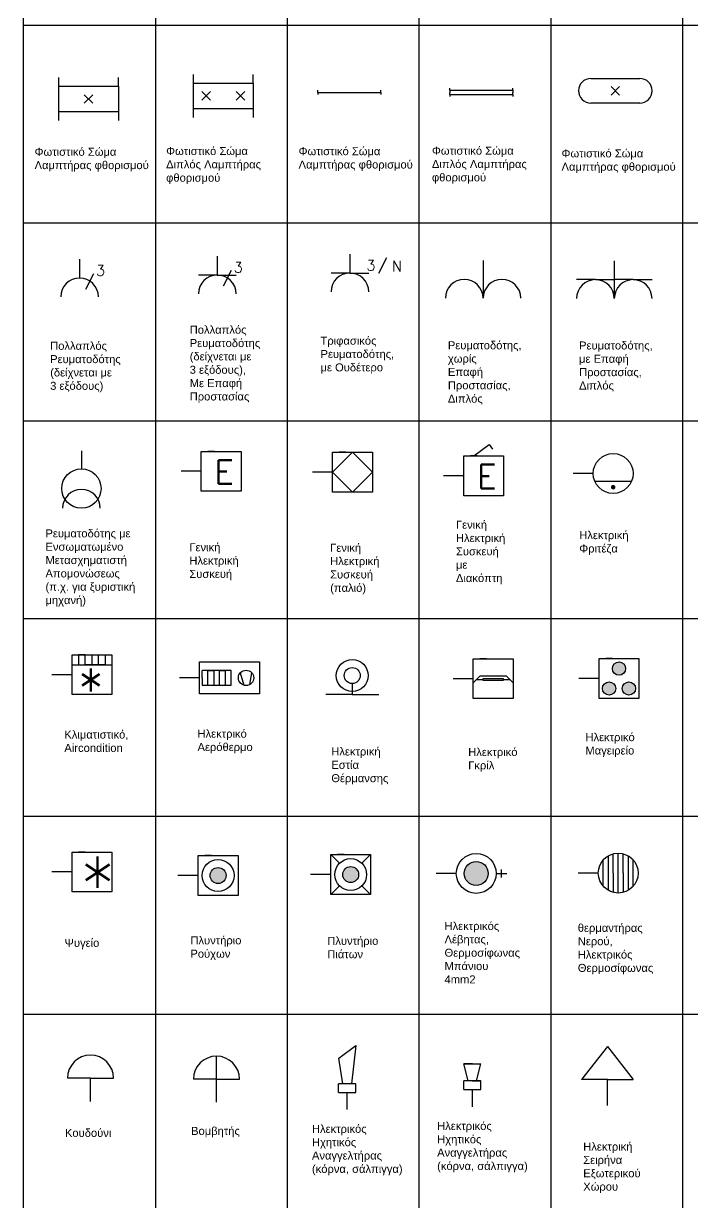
# Model space of a CAD drawing. Header units: millimetres. Extents: x 3223 to 6476, y 1066 to 2142.
# Drawn here: x 3225.16 to 3228.33, y 1074.81 to 1080.39 of the extents above; entities that cross this region are included whole.
import ezdxf

# ---------------------------------------------------------------- set-up
doc = ezdxf.new("R2010")
doc.units = ezdxf.units.MM
doc.layers.add('συμβολα', color=254, linetype='Continuous')
doc.styles.add('Romans', font='Romans.shx')
doc.styles.get("Standard").update_dxf_attribs({"font": 'arial.ttf'})
doc.styles.add('TXT', font='romans.shx')

msp = doc.modelspace()

# ---------------------------------------------------------------- hatches: boundary and pattern name
at = {"layer": 'συμβολα'}
for points in [[(3227.9458, 1078.1969, 1), (3227.9673, 1078.1969, 1)], [(3226.1209, 1076.3564, 1), (3226.0453, 1076.3564, 1)], [(3226.7498, 1076.3609, 1), (3226.6742, 1076.3609, 1)], [(3227.3641, 1076.3662, 1), (3227.2507, 1076.3662, 1)]]:
    msp.add_hatch(color=256, dxfattribs=at).paths.add_polyline_path(points)
h = msp.add_hatch(color=256, dxfattribs=at)
h.paths.add_polyline_path([(3228.0159, 1077.3373, 1), (3227.9529, 1077.3373, 1)])
h.paths.add_polyline_path([(3228.0631, 1077.2428, 1), (3228.0001, 1077.2428, 1)])
h.paths.add_polyline_path([(3227.9056, 1077.2428, 1), (3227.9686, 1077.2428, 1)])

# ---------------------------------------------------------------- linework, layer by layer
at = {"layer": 'συμβολα', "ltscale": 0.3}
for p, q in [((3225.1607, 1066.3248), (3225.1607, 1083.1998)), ((3226.8823, 1079.284), (3226.844, 1079.21)), ((3227.34, 1079.2714), (3227.34, 1079.0925)), ((3227.9621, 1079.2704), (3227.9621, 1079.0916)), ((3225.4921, 1079.2089), (3225.4539, 1079.1349)), ((3226.1451, 1079.2235), (3226.1069, 1079.1496)), ((3226.7204, 1078.3633), (3226.6259, 1078.2688)), ((3226.8149, 1078.2688), (3226.7204, 1078.3633)), ((3226.6259, 1078.2688), (3226.7204, 1078.1743)), ((3226.7204, 1078.1743), (3226.8149, 1078.2688)), ((3227.8696, 1078.225), (3228.0439, 1078.2258)), ((3227.9807, 1076.2734), (3227.9807, 1076.4624)), ((3227.289, 1075.4642), (3227.2483, 1075.4642)), ((3227.2483, 1075.4642), (3227.289, 1075.4642)), ((3227.2686, 1075.3828), (3227.2483, 1075.4642)), ((3227.289, 1075.4642), (3227.3297, 1075.4642)), ((3227.3093, 1075.3828), (3227.3297, 1075.4642)), ((3227.289, 1075.3828), (3227.2483, 1075.3828)), ((3227.289, 1075.3828), (3227.3297, 1075.3828))]:
    msp.add_line(p, q, dxfattribs=at)
at = {"layer": 'συμβολα', "ltscale": 2}
for p, q in [((3225.7857, 1082.2623), (3225.7857, 1076.6373)), ((3226.4107, 1082.2623), (3226.4107, 1075.6998)), ((3227.0357, 1082.2623), (3227.0357, 1076.6373)), ((3227.6607, 1082.2623), (3227.6607, 1076.6373)), ((3228.2857, 1082.2623), (3228.2857, 1076.6373)), ((3225.1607, 1080.3873), (3232.0357, 1080.3873)), ((3225.1607, 1079.4498), (3232.0357, 1079.4498)), ((3225.1607, 1078.5123), (3232.0357, 1078.5123)), ((3225.1607, 1077.5748), (3232.0357, 1077.5748)), ((3225.1607, 1076.6373), (3225.7857, 1076.6373)), ((3225.7857, 1076.6373), (3226.4107, 1076.6373)), ((3225.7857, 1076.6373), (3225.7857, 1075.6998)), ((3226.4107, 1076.6373), (3227.0357, 1076.6373)), ((3227.0357, 1076.6373), (3227.6607, 1076.6373)), ((3227.0357, 1076.6373), (3227.0357, 1075.6998)), ((3227.6607, 1076.6373), (3228.2857, 1076.6373)), ((3227.6607, 1076.6373), (3227.6607, 1075.6998)), ((3228.2857, 1076.6373), (3228.9107, 1076.6373)), ((3228.2857, 1076.6373), (3228.2857, 1075.6998)), ((3225.1607, 1075.6998), (3225.7857, 1075.6998)), ((3225.1607, 1075.6998), (3232.0357, 1075.6998)), ((3225.7857, 1075.6998), (3225.7857, 1071.0123)), ((3226.4107, 1075.6998), (3226.4107, 1071.0123)), ((3227.0357, 1075.6998), (3227.0357, 1066.3248)), ((3227.6607, 1075.6998), (3227.6607, 1066.3248)), ((3228.2857, 1075.6998), (3228.2857, 1066.3248))]:
    msp.add_line(p, q, dxfattribs=at)
at = {"layer": 'συμβολα'}
for p, q in [((3225.3264, 1080.139), (3225.3264, 1079.9355)), ((3225.6113, 1080.0983), (3225.6113, 1080.139)), ((3225.9652, 1080.1534), (3225.9652, 1079.9498)), ((3226.2501, 1080.1127), (3226.2501, 1080.1534)), ((3225.3264, 1080.0983), (3225.6113, 1080.0983)), ((3225.6113, 1080.0983), (3225.6113, 1079.9355)), ((3225.9652, 1080.1127), (3226.2501, 1080.1127)), ((3226.2501, 1080.1127), (3226.2501, 1079.9498)), ((3227.1814, 1080.0788), (3227.1814, 1080.0888)), ((3227.4814, 1080.0788), (3227.4814, 1080.0888)), ((3227.8507, 1080.1342), (3228.0832, 1080.1342)), ((3227.9873, 1080.0557), (3227.9466, 1080.0964)), ((3227.9466, 1080.0557), (3227.9873, 1080.0964)), ((3225.4892, 1080.0169), (3225.4485, 1080.0576)), ((3225.4485, 1080.0169), (3225.4892, 1080.0576)), ((3226.0466, 1080.0313), (3226.0059, 1080.072)), ((3226.0059, 1080.0313), (3226.0466, 1080.072)), ((3226.2094, 1080.0313), (3226.1687, 1080.072)), ((3226.1687, 1080.0313), (3226.2094, 1080.072)), ((3226.5556, 1080.0686), (3226.5556, 1080.0786)), ((3226.5556, 1080.0686), (3226.7556, 1080.0686)), ((3226.5556, 1080.0686), (3226.5556, 1080.0586)), ((3226.7556, 1080.0686), (3226.8556, 1080.0686)), ((3226.8556, 1080.0686), (3226.8556, 1080.0786)), ((3226.8556, 1080.0686), (3226.8556, 1080.0586)), ((3227.1814, 1080.0788), (3227.3814, 1080.0788)), ((3227.1814, 1080.0788), (3227.1814, 1080.0688)), ((3227.1814, 1080.0588), (3227.1814, 1080.0688)), ((3227.1814, 1080.0588), (3227.3814, 1080.0588)), ((3227.1814, 1080.0588), (3227.1814, 1080.0488)), ((3227.3814, 1080.0788), (3227.4814, 1080.0788)), ((3227.3814, 1080.0588), (3227.4814, 1080.0588)), ((3227.4814, 1080.0788), (3227.4814, 1080.0688)), ((3227.4814, 1080.0588), (3227.4814, 1080.0688)), ((3227.4814, 1080.0588), (3227.4814, 1080.0488)), ((3225.6113, 1079.9762), (3225.3264, 1079.9762)), ((3226.2501, 1079.9906), (3225.9652, 1079.9906)), ((3228.0832, 1080.0179), (3227.8507, 1080.0179)), ((3226.7085, 1079.3019), (3226.7085, 1079.2124)), ((3225.4265, 1079.2776), (3225.4265, 1079.1882)), ((3226.0795, 1079.2923), (3226.0795, 1079.2029)), ((3226.0795, 1079.2029), (3225.9901, 1079.2029)), ((3226.0795, 1079.2029), (3226.1689, 1079.2029)), ((3226.7085, 1079.2124), (3226.6191, 1079.2124)), ((3226.7085, 1079.2124), (3226.798, 1079.2124)), ((3227.8726, 1079.181), (3227.7832, 1079.181)), ((3227.8726, 1079.181), (3227.9621, 1079.181)), ((3228.0515, 1079.181), (3227.9621, 1079.181)), ((3228.0515, 1079.181), (3228.1409, 1079.181)), ((3225.4349, 1078.3695), (3225.4349, 1078.2839)), ((3226.0035, 1078.367), (3226.1925, 1078.367)), ((3226.0035, 1078.178), (3226.0035, 1078.367)), ((3226.0665, 1078.367), (3226.035, 1078.367)), ((3226.1295, 1078.367), (3226.161, 1078.367)), ((3226.1925, 1078.367), (3226.1925, 1078.178)), ((3226.6259, 1078.3633), (3226.8149, 1078.3633)), ((3226.6259, 1078.1743), (3226.6259, 1078.3633)), ((3226.6889, 1078.3633), (3226.6574, 1078.3633)), ((3226.7519, 1078.3633), (3226.7834, 1078.3633)), ((3226.8149, 1078.3633), (3226.8149, 1078.1743)), ((3227.2956, 1078.3453), (3227.3686, 1078.3999)), ((3227.3686, 1078.3999), (3227.3849, 1078.3781)), ((3226.0035, 1078.2725), (3226.0035, 1078.3197)), ((3226.6259, 1078.2688), (3226.6259, 1078.3161)), ((3227.2484, 1078.3453), (3227.4374, 1078.3453)), ((3227.2484, 1078.1563), (3227.2484, 1078.3453)), ((3227.2484, 1078.2508), (3227.2484, 1078.298)), ((3227.3114, 1078.3453), (3227.2799, 1078.3453)), ((3227.3744, 1078.3453), (3227.4059, 1078.3453)), ((3227.4374, 1078.3453), (3227.4374, 1078.1563)), ((3226.0035, 1078.2725), (3225.9079, 1078.2725)), ((3226.0035, 1078.2725), (3226.0035, 1078.2725)), ((3226.6259, 1078.2688), (3226.5303, 1078.2688)), ((3226.6259, 1078.2688), (3226.6259, 1078.2688)), ((3227.2484, 1078.2508), (3227.1528, 1078.2508)), ((3227.2484, 1078.2508), (3227.2484, 1078.2508)), ((3227.8621, 1078.262), (3227.7665, 1078.262)), ((3227.8621, 1078.262), (3227.8621, 1078.262)), ((3226.1925, 1078.178), (3226.0035, 1078.178)), ((3226.8149, 1078.1743), (3226.6259, 1078.1743)), ((3227.4374, 1078.1563), (3227.2484, 1078.1563)), ((3225.3904, 1077.4027), (3225.5794, 1077.4027)), ((3225.3904, 1077.2137), (3225.3904, 1077.4027)), ((3225.4534, 1077.4027), (3225.4219, 1077.4027)), ((3225.4219, 1077.4027), (3225.4219, 1077.3554)), ((3225.4534, 1077.3554), (3225.4534, 1077.4027)), ((3225.4849, 1077.4027), (3225.4849, 1077.3554)), ((3225.5164, 1077.3554), (3225.5164, 1077.4027)), ((3225.5164, 1077.4027), (3225.5479, 1077.4027)), ((3225.5479, 1077.4027), (3225.5479, 1077.3554)), ((3225.5794, 1077.4027), (3225.5794, 1077.2137)), ((3225.3904, 1077.3082), (3225.3904, 1077.3554)), ((3225.3904, 1077.3554), (3225.5794, 1077.3554)), ((3225.5479, 1077.3554), (3225.4534, 1077.3554)), ((3225.4849, 1077.3554), (3225.5164, 1077.3554)), ((3225.9943, 1077.37), (3226.2796, 1077.37)), ((3225.9943, 1077.2172), (3225.9943, 1077.37)), ((3226.2796, 1077.37), (3226.2796, 1077.2172)), ((3227.2932, 1077.3838), (3227.4822, 1077.3838)), ((3227.2932, 1077.1948), (3227.2932, 1077.3838)), ((3227.3562, 1077.3838), (3227.3247, 1077.3838)), ((3227.4192, 1077.3838), (3227.4507, 1077.3838)), ((3227.4822, 1077.3838), (3227.4822, 1077.1948)), ((3227.8899, 1077.3846), (3228.0789, 1077.3846)), ((3227.8899, 1077.1956), (3227.8899, 1077.3846)), ((3227.9529, 1077.3846), (3227.9214, 1077.3846)), ((3228.0159, 1077.3846), (3228.0474, 1077.3846)), ((3228.0789, 1077.3846), (3228.0789, 1077.1956)), ((3225.3904, 1077.3082), (3225.2948, 1077.3082)), ((3225.3904, 1077.3082), (3225.3904, 1077.3082)), ((3225.9943, 1077.2936), (3225.8995, 1077.2936)), ((3226.0076, 1077.2933), (3226.0076, 1077.3276)), ((3226.1446, 1077.3276), (3226.0076, 1077.3276)), ((3226.0076, 1077.2933), (3226.0076, 1077.2933)), ((3226.0076, 1077.2933), (3226.0076, 1077.2591)), ((3226.035, 1077.2591), (3226.035, 1077.3276)), ((3226.035, 1077.3276), (3226.0624, 1077.3276)), ((3226.0624, 1077.3276), (3226.0624, 1077.2591)), ((3226.0898, 1077.2591), (3226.0898, 1077.3276)), ((3226.0898, 1077.3276), (3226.1172, 1077.3276)), ((3226.1172, 1077.3276), (3226.1172, 1077.2591)), ((3226.1446, 1077.2591), (3226.1446, 1077.3276)), ((3226.1885, 1077.3174), (3226.2051, 1077.2585)), ((3226.2418, 1077.3189), (3226.2318, 1077.2606)), ((3227.2932, 1077.2893), (3227.1976, 1077.2893)), ((3227.2932, 1077.2893), (3227.2932, 1077.3365)), ((3227.2932, 1077.2704), (3227.3243, 1077.3016)), ((3227.2932, 1077.2893), (3227.2932, 1077.2893)), ((3227.451, 1077.3016), (3227.3243, 1077.3016)), ((3227.4822, 1077.2704), (3227.451, 1077.3016)), ((3227.8899, 1077.2901), (3227.7943, 1077.2901)), ((3227.8899, 1077.2901), (3227.8899, 1077.3373)), ((3227.8899, 1077.2901), (3227.8899, 1077.2901)), ((3226.0076, 1077.2591), (3226.1446, 1077.2591)), ((3226.0076, 1077.2591), (3226.035, 1077.2591)), ((3226.0624, 1077.2591), (3226.0898, 1077.2591)), ((3226.7194, 1077.2665), (3226.7194, 1077.2287)), ((3227.3088, 1077.286), (3227.3395, 1077.286)), ((3227.435, 1077.286), (3227.4666, 1077.286)), ((3225.5794, 1077.2137), (3225.3904, 1077.2137)), ((3226.2796, 1077.2172), (3225.9943, 1077.2172)), ((3226.7194, 1077.2137), (3226.5934, 1077.2137)), ((3226.7194, 1077.2287), (3226.7194, 1077.2137)), ((3226.7194, 1077.2137), (3226.8454, 1077.2137)), ((3227.4822, 1077.1948), (3227.2932, 1077.1948)), ((3227.4822, 1077.1948), (3227.2932, 1077.1948)), ((3228.0789, 1077.1956), (3227.8899, 1077.1956)), ((3225.3904, 1076.4677), (3225.5794, 1076.4677)), ((3225.3904, 1076.2787), (3225.3904, 1076.4677)), ((3225.4534, 1076.4677), (3225.4219, 1076.4677)), ((3225.5164, 1076.4677), (3225.5479, 1076.4677)), ((3225.5794, 1076.4677), (3225.5794, 1076.2787)), ((3225.9886, 1076.4509), (3226.1776, 1076.4509)), ((3225.9886, 1076.2619), (3225.9886, 1076.4509)), ((3226.0516, 1076.4509), (3226.0201, 1076.4509)), ((3226.1146, 1076.4509), (3226.1461, 1076.4509)), ((3226.1776, 1076.4509), (3226.1776, 1076.2619)), ((3226.6175, 1076.4554), (3226.8065, 1076.4554)), ((3226.6175, 1076.2664), (3226.6175, 1076.4554)), ((3226.6175, 1076.4554), (3226.6586, 1076.4144)), ((3226.6805, 1076.4554), (3226.649, 1076.4554)), ((3226.7435, 1076.4554), (3226.775, 1076.4554)), ((3226.8065, 1076.4554), (3226.7655, 1076.4144)), ((3226.8065, 1076.4554), (3226.8065, 1076.2664)), ((3225.3904, 1076.3732), (3225.3904, 1076.4204)), ((3225.9886, 1076.3564), (3225.9886, 1076.4037)), ((3226.6175, 1076.3609), (3226.6175, 1076.4082)), ((3225.3904, 1076.3732), (3225.2948, 1076.3732)), ((3225.3904, 1076.3732), (3225.3904, 1076.3732)), ((3225.9886, 1076.3564), (3225.893, 1076.3564)), ((3225.9886, 1076.3564), (3225.9886, 1076.3564)), ((3226.6175, 1076.3609), (3226.522, 1076.3609)), ((3226.6175, 1076.3609), (3226.6175, 1076.3609)), ((3227.2129, 1076.3662), (3227.1173, 1076.3662)), ((3227.2129, 1076.3662), (3227.2129, 1076.3662)), ((3227.4019, 1076.3662), (3227.4523, 1076.3662)), ((3227.4271, 1076.3662), (3227.4271, 1076.3854)), ((3227.4271, 1076.347), (3227.4271, 1076.3662)), ((3227.8862, 1076.3679), (3227.7906, 1076.3679)), ((3227.8862, 1076.3679), (3227.8862, 1076.3679)), ((3226.6175, 1076.2664), (3226.6586, 1076.3074)), ((3226.8065, 1076.2664), (3226.7655, 1076.3074)), ((3225.5794, 1076.2787), (3225.3904, 1076.2787)), ((3226.1776, 1076.2619), (3225.9886, 1076.2619)), ((3226.8065, 1076.2664), (3226.6175, 1076.2664)), ((3226.0753, 1075.3906), (3226.0753, 1075.5)), ((3226.6555, 1075.4907), (3226.7361, 1075.5507)), ((3226.7361, 1075.5507), (3226.7158, 1075.3691)), ((3227.9293, 1075.5463), (3227.8072, 1075.3901)), ((3227.9293, 1075.5463), (3228.0514, 1075.3901)), ((3226.6751, 1075.3691), (3226.6555, 1075.4907)), ((3225.4781, 1075.3954), (3225.3688, 1075.3954)), ((3225.4781, 1075.286), (3225.4781, 1075.3954)), ((3225.4781, 1075.3954), (3225.5875, 1075.3954)), ((3226.0753, 1075.3906), (3225.9659, 1075.3906)), ((3226.0753, 1075.2813), (3226.0753, 1075.3906)), ((3226.0753, 1075.3906), (3226.1847, 1075.3906)), ((3227.9293, 1075.3901), (3227.8072, 1075.3901)), ((3227.9293, 1075.3901), (3228.0514, 1075.3901)), ((3227.9293, 1075.2663), (3227.9293, 1075.3885)), ((3226.6547, 1075.3284), (3226.6547, 1075.3691)), ((3226.7361, 1075.3691), (3226.6547, 1075.3691)), ((3226.7361, 1075.3284), (3226.7361, 1075.3691)), ((3227.2483, 1075.3421), (3227.2483, 1075.3828)), ((3227.3297, 1075.3828), (3227.2483, 1075.3828)), ((3227.2483, 1075.3421), (3227.3297, 1075.3421)), ((3227.289, 1075.2607), (3227.289, 1075.3421)), ((3227.3297, 1075.3421), (3227.3297, 1075.3828)), ((3226.6547, 1075.3284), (3226.7361, 1075.3284)), ((3226.6954, 1075.247), (3226.6954, 1075.3284))]:
    msp.add_line(p, q, dxfattribs=at)
at = {"layer": 'συμβολα', "ltscale": 0.1}
for p, q in [((3227.9335, 1076.4497), (3227.9335, 1076.286)), ((3227.9571, 1076.368), (3227.9571, 1076.4594)), ((3228.0043, 1076.3691), (3228.0043, 1076.4594)), ((3228.0279, 1076.4497), (3228.0279, 1076.286)), ((3227.9098, 1076.3054), (3227.9098, 1076.4304)), ((3228.0516, 1076.3053), (3228.0516, 1076.4304)), ((3227.9571, 1076.368), (3227.9571, 1076.2764)), ((3228.0043, 1076.3691), (3228.0043, 1076.2763))]:
    msp.add_line(p, q, dxfattribs=at)
at = {"layer": 'συμβολα', "ltscale": 0.3}
msp.add_lwpolyline([(3227.3395, 1077.2899), (3227.435, 1077.2899), (3227.435, 1077.2812), (3227.3395, 1077.2812)], close=True, dxfattribs=at)
at = {"layer": 'συμβολα'}
for centre, radius in [((3227.9566, 1078.262), 0.0945), ((3225.4349, 1078.1907), 0.0933), ((3226.7194, 1077.3043), 0.0756), ((3227.9844, 1077.3373), 0.0315), ((3226.2158, 1077.2933), 0.0364), ((3226.7194, 1077.3043), 0.0378), ((3227.9371, 1077.2428), 0.0315), ((3228.0316, 1077.2428), 0.0315), ((3227.3074, 1076.3662), 0.0945), ((3227.9807, 1076.3679), 0.0945), ((3226.0831, 1076.3564), 0.0756), ((3226.0831, 1076.3564), 0.0378), ((3226.712, 1076.3609), 0.0756), ((3226.712, 1076.3609), 0.0378), ((3227.3074, 1076.3662), 0.0567)]:
    msp.add_circle(centre, radius, dxfattribs=at)
for centre, radius, start, end in [((3227.8507, 1080.0761), 0.0581, 90, 270), ((3228.0832, 1080.0761), 0.0581, 270, 90), ((3225.4265, 1079.0988), 0.0894, 0, 180), ((3226.0795, 1079.1135), 0.0894, 0, 180), ((3226.7085, 1079.123), 0.0894, 0, 180), ((3227.2506, 1079.0925), 0.0894, 0, 180), ((3227.4294, 1079.0925), 0.0894, 0, 180), ((3227.8726, 1079.0916), 0.0894, 0, 180), ((3228.0515, 1079.0916), 0.0894, 0, 180), ((3225.4349, 1078.0974), 0.0894, 0, 180), ((3225.4781, 1075.3954), 0.1094, 0, 180), ((3226.0753, 1075.3906), 0.1094, 0, 180)]:
    msp.add_arc(centre, radius, start, end, dxfattribs=at)

# ---------------------------------------------------------------- texts
at = {"layer": 'συμβολα', "style": 'TXT'}
msp.add_text('*', height=0.189, dxfattribs=at).set_placement((3225.4148, 1077.1484))
at = {"layer": 'συμβολα', "attachment_point": 1}
for s, insert, char_height, width in [('Φωτιστικό Σώμα\\PΛαμπτήρας φθορισμού', (3225.213, 1079.806), 0.037944, 0.564785), ('{\\fArial|b0|i0|c161|p34;Φωτιστικό Σώμα\\PΔιπλός Λαμπτήρας φθορισμού}', (3225.8368, 1079.8096), 0.037944, 0.564785), ('Φωτιστικό Σώμα\\PΛαμπτήρας φθορισμού', (3226.465, 1079.8088), 0.037944, 0.564785), ('{\\fArial|b0|i0|c161|p34;Φωτιστικό Σώμα\\PΔιπλός Λαμπτήρας φθορισμού}', (3227.0973, 1079.8112), 0.037944, 0.564785), ('Φωτιστικό Σώμα\\PΛαμπτήρας φθορισμού', (3227.7118, 1079.7985), 0.037944, 0.564785), ('{\\fArial|b0|i0|c161|p34;Πολλαπλός Ρευματοδότης (δείχνεται με 3 εξόδους),\\fArial|b0|i0|c0|p34; \\fArial|b0|i0|c161|p34;Με Επαφή Προστασίας}', (3225.9486, 1078.9625), 0.0379437, 0.310372), ('{\\fArial|b0|i0|c161|p34;Τριφασικός Ρευματοδότης, με Ουδέτερο}', (3226.5689, 1078.9106), 0.037944, 0.310372), ('{\\fArial|b0|i0|c161|p34;Πολλαπλός Ρευματοδότης (δείχνεται με 3 εξόδους)}', (3225.2868, 1078.8864), 0.037944, 0.310372), ('{\\fArial|b0|i0|c161|p34;Ρευματοδότης, χωρίς Επαφή Προστασίας, Διπλός}', (3227.1729, 1078.8889), 0.037944, 0.30446), ('{\\fArial|b0|i0|c161|p34;Ρευματοδότης, με Επαφή Προστασίας, Διπλός}', (3227.795, 1078.8879), 0.037944, 0.30446), ('{\\fArial|b0|i0|c161|p34;Γενική Ηλεκτρική Συσκευή\\Pμε Διακόπτη}', (3227.2112, 1078.0384), 0.037944, 0.247688), ('{\\fArial|b0|i0|c161|p34;Ρευματοδότης με Ενσωματωμένο Μετασχηματιστή Απομονώσεως (π.χ. για ξυριστική μηχανή)}', (3225.2645, 1077.9971), 0.0379437, 0.435529), ('{\\fArial|b0|i0|c161|p34;Ηλεκτρική Φριτέζα}', (3227.796, 1077.9888), 0.037944, 0.381641), ('{\\fArial|b0|i0|c161|p34;Γενική Ηλεκτρική Συσκευή}', (3225.9469, 1077.9314), 0.037944, 0.238937), ('{\\fArial|b0|i0|c161|p34;Γενική Ηλεκτρική Συσκευή\\P\\fArial|b0|i0|c0|p34;(\\fArial|b0|i0|c161|p34;παλιό)}', (3226.6147, 1077.9288), 0.037944, 0.167381), ('Κλιματιστικό, Aircondition', (3225.3541, 1077.0436), 0.037944, 0.223256), ('Ηλεκτρικό Αερόθερμο', (3225.9855, 1077.0477), 0.037944, 0.223256), ('{\\fArial|b0|i0|c161|p34;Ηλεκτρικό\\PΜαγειρείο}', (3227.8252, 1077.0312), 0.037944, 0.3727), ('{\\fArial|b0|i0|c161|p34;Ηλεκτρική Εστία Θέρμανσης}', (3226.6201, 1076.9633), 0.037944, 0.247688), ('{\\fArial|b0|i0|c161|p34;Ηλεκτρικό Γκρίλ}', (3227.2693, 1076.9608), 0.037944, 0.247688), ('{\\fArial|b0|i0|c161|p34;Ηλεκτρικός Λέβητας, Θερμοσίφωνας\\PΜπάνιου\\P}4mm2', (3227.157, 1076.136), 0.037944, 0.3727), ('{\\fArial|b0|i0|c161|p34;θερμαντήρας Νερού, Ηλεκτρικός Θερμοσίφωνας}', (3227.789, 1076.1272), 0.037944, 0.3727), ('Ψυγείο', (3225.3554, 1076.0561), 0.03794, 0.167381), ('Πλυντήριο\\PΡούχων', (3225.9518, 1076.0681), 0.03794, 0.247688), ('Πλυντήριο\\PΠιάτων', (3226.601, 1076.0656), 0.03794, 0.247688), ('{\\fArial|b0|i0|c161|p34;Βομβητής}', (3225.9551, 1075.1647), 0.037944, 0.223256), ('{\\fArial|b0|i0|c161|p34;Ηλεκτρικός Ηχητικός Αναγγελτήρας (κόρνα, σάλπιγγα)}', (3226.5283, 1075.1745), 0.037944, 0.442979), ('{\\fArial|b0|i0|c161|p34;Ηλεκτρικός Ηχητικός Αναγγελτήρας (κόρνα, σάλπιγγα)}', (3227.1219, 1075.1883), 0.037944, 0.442979), ('Κουδούνι', (3225.3569, 1075.1554), 0.03794, 0.223256), ('{\\fArial|b0|i0|c161|p34;Ηλεκτρική Σειρήνα Εξωτερικού Χώρου}', (3227.8148, 1075.0905), 0.037944, 0.23823)]:
    msp.add_mtext(s, dxfattribs=dict(at, insert=insert, char_height=char_height, width=width))
at = {"layer": 'συμβολα', "ltscale": 0.3, "char_height": 0.05, "attachment_point": 1, "style": 'Romans'}
for s, insert in [('3', (3225.5044, 1079.2495)), ('3', (3226.1574, 1079.2642)), ('3', (3226.7865, 1079.2738)), ('N', (3226.9075, 1079.2699))]:
    msp.add_mtext_dynamic_manual_height_columns(s, width=0.085102, gutter_width=0.5, heights=[0], dxfattribs=dict(at, insert=insert))
at = {"layer": 'συμβολα', "attachment_point": 1, "style": 'TXT'}
for s, insert, char_height, width in [('E', (3226.0658, 1078.3258), 0.1133, 0.003286), ('E', (3227.3107, 1078.3041), 0.1133, 0.003286), ('*', (3225.423, 1076.4463), 0.2598, 0.226051)]:
    msp.add_mtext(s, dxfattribs=dict(at, insert=insert, char_height=char_height, width=width))

doc.saveas('drawing.dxf')
